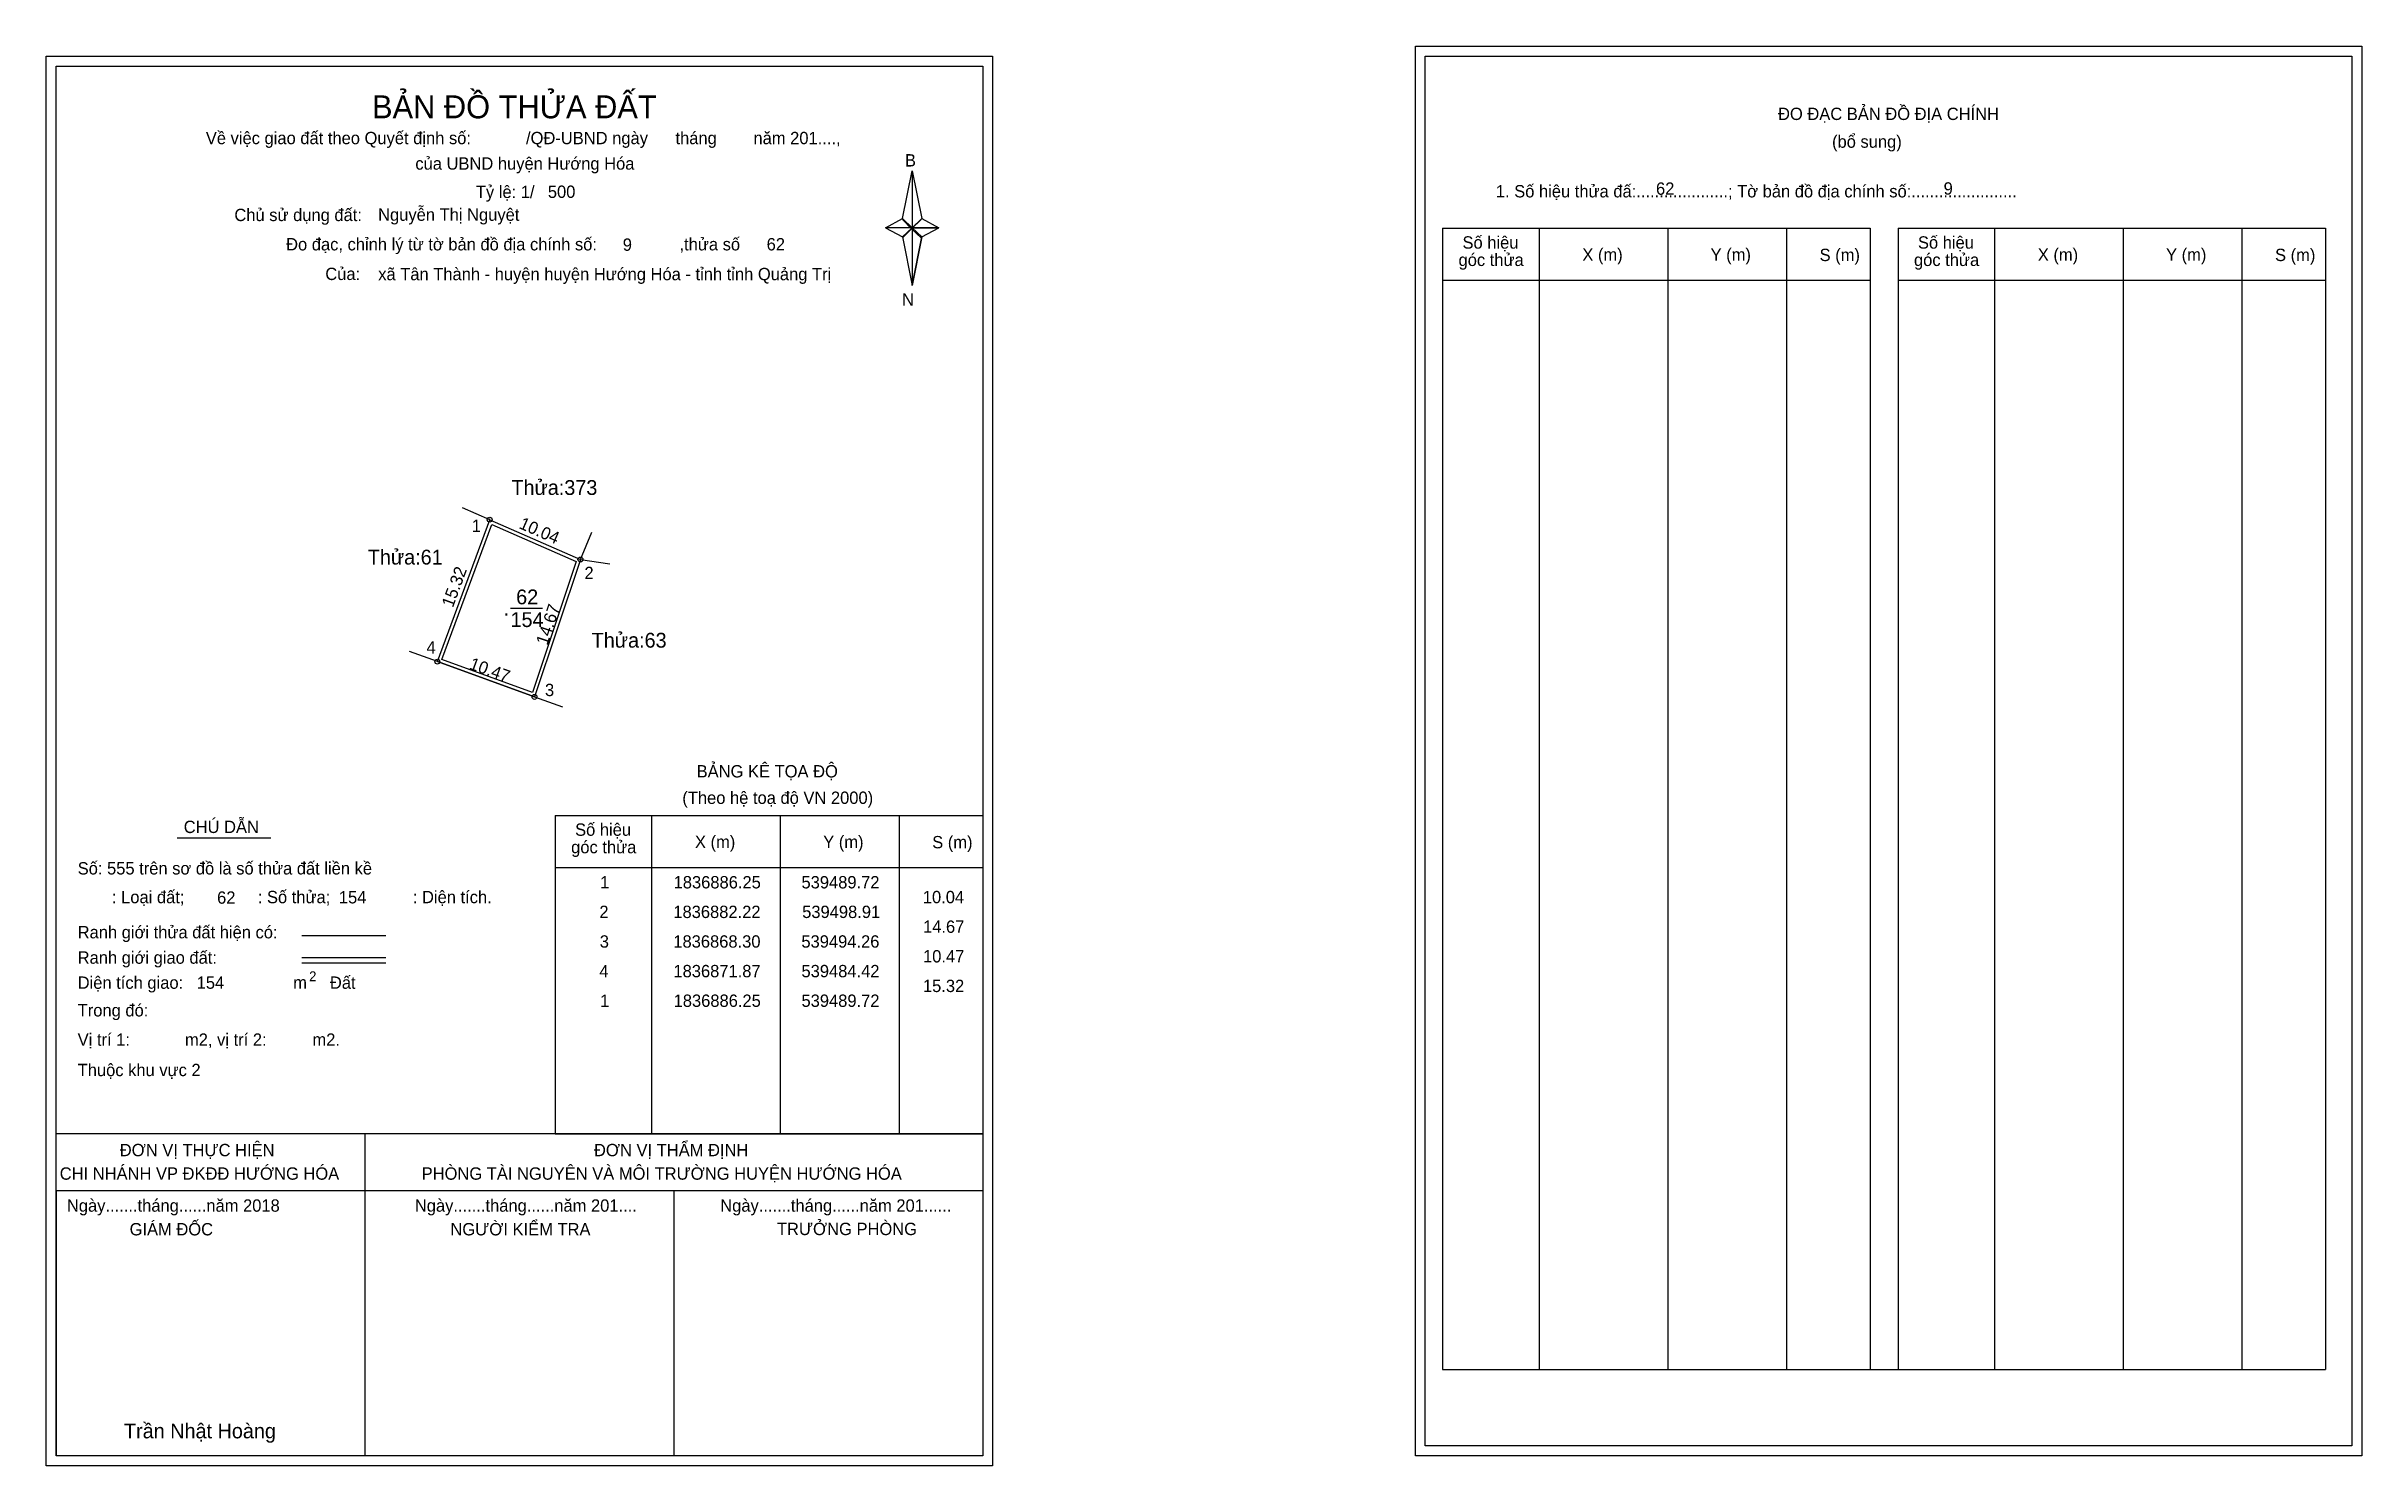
# Model space of a CAD drawing. Extents: x 539445 to 539679, y 1836790 to 1836934.
import ezdxf

# ---------------------------------------------------------------- set-up
doc = ezdxf.new("R2010")
doc.units = 0
for name, color, linetype in [('Level 1', 7, 'Continuous'), ('Level 10', 7, 'Continuous'), ('Level 11', 7, 'Continuous'), ('Level 13', 7, 'Continuous'), ('Level 27', 7, 'Continuous'), ('Level 3', 7, 'Continuous'), ('Level 36', 7, 'Continuous'), ('Level 49', 7, 'Continuous'), ('Level 5', 7, 'Continuous'), ('Level 53', 7, 'Continuous'), ('Level 55', 7, 'Continuous'), ('Level 6', 7, 'Continuous'), ('Level 63', 7, 'Continuous'), ('Level 9', 7, 'Continuous')]:
    doc.layers.add(name, color=color, linetype=linetype)

msp = doc.modelspace()

# ---------------------------------------------------------------- linework, layer by layer
at = {"layer": 'Level 1'}
for p, q in [((539584.47, 1836933.21), (539584.47, 1836933.21)), ((539445.81, 1836932.21), (539445.81, 1836932.21)), ((539531.52, 1836916.77), (539532.51, 1836921.59)), ((539532.51, 1836921.59), (539532.51, 1836915.82)), ((539532.51, 1836921.59), (539533.49, 1836916.77)), ((539529.8, 1836915.82), (539531.52, 1836916.77)), ((539531.52, 1836916.77), (539532.51, 1836915.82)), ((539533.49, 1836916.77), (539532.51, 1836915.82)), ((539532.43, 1836915.71), (539531.52, 1836916.66)), ((539532.51, 1836915.82), (539531.52, 1836914.9)), ((539532.43, 1836915.71), (539531.52, 1836914.79)), ((539531.52, 1836914.79), (539532.43, 1836915.71)), ((539531.52, 1836914.9), (539532.51, 1836909.97)), ((539533.42, 1836916.66), (539532.43, 1836915.71)), ((539532.43, 1836915.71), (539533.42, 1836916.66)), ((539533.42, 1836914.79), (539532.43, 1836915.71)), ((539532.51, 1836915.82), (539532.51, 1836909.97)), ((539532.51, 1836915.82), (539535.21, 1836915.82)), ((539532.51, 1836915.82), (539533.49, 1836914.9)), ((539533.49, 1836914.9), (539532.51, 1836909.97)), ((539533.49, 1836914.9), (539535.21, 1836915.82)), ((539586.24, 1836915.78), (539629.54, 1836915.78)), ((539596.04, 1836800.15), (539596.04, 1836915.78)), ((539609.07, 1836800.15), (539609.07, 1836915.78)), ((539621.06, 1836915.78), (539621.06, 1836800.15)), ((539629.54, 1836915.78), (539629.54, 1836800.15)), ((539632.37, 1836915.78), (539675.67, 1836915.78)), ((539642.16, 1836800.15), (539642.16, 1836915.78)), ((539655.2, 1836800.15), (539655.2, 1836915.78)), ((539667.19, 1836915.78), (539667.19, 1836800.15)), ((539675.67, 1836915.78), (539675.67, 1836800.15)), ((539586.24, 1836910.52), (539629.54, 1836910.52)), ((539632.37, 1836910.52), (539675.67, 1836910.52)), ((539496.36, 1836856.29), (539539.66, 1836856.29)), ((539506.15, 1836824.03), (539506.15, 1836856.29)), ((539519.19, 1836824.03), (539519.19, 1836856.29)), ((539531.18, 1836856.29), (539531.18, 1836824.03)), ((539496.36, 1836851.03), (539539.66, 1836851.03)), ((539470.7, 1836844.14), (539479.21, 1836844.14)), ((539470.7, 1836841.91), (539479.21, 1836841.91)), ((539470.7, 1836841.36), (539479.21, 1836841.36)), ((539499.23, 1836824.03), (539445.81, 1836824.03)), ((539539.66, 1836824.03), (539487.24, 1836824.03)), ((539496.36, 1836824.03), (539539.66, 1836824.03)), ((539539.66, 1836818.26), (539445.81, 1836818.26)), ((539445.81, 1836791.42), (539445.81, 1836818.26)), ((539586.24, 1836800.15), (539675.67, 1836800.15)), ((539678.32, 1836792.42), (539678.32, 1836792.42)), ((539539.66, 1836791.42), (539539.66, 1836791.42))]:
    msp.add_line(p, q, dxfattribs=at)
for points in [[(539531.52, 1836916.77), (539532.51, 1836921.59), (539532.51, 1836915.82)], [(539532.51, 1836915.82), (539533.49, 1836916.77), (539535.21, 1836915.82)], [(539529.8, 1836915.82), (539531.52, 1836914.9), (539532.51, 1836915.82)], [(539532.51, 1836915.82), (539532.51, 1836909.97), (539533.49, 1836914.9)]]:
    msp.add_lwpolyline(points, close=True, dxfattribs=at)
at = {"layer": 'Level 10'}
msp.add_line((539484.42, 1836871.87), (539494.26, 1836868.3), dxfattribs=at)
for points in [[(539484.42, 1836871.87), (539489.72, 1836886.25), (539498.91, 1836882.22), (539494.26, 1836868.3)], [(539484.87, 1836872.08), (539489.92, 1836885.78), (539498.48, 1836882.03), (539494.04, 1836868.75)]]:
    msp.add_lwpolyline(points, close=True, dxfattribs=at)
at = {"layer": 'Level 11'}
for centre in [(539489.72, 1836886.25), (539498.91, 1836882.22), (539484.42, 1836871.87), (539484.42, 1836871.87), (539494.26, 1836868.3)]:
    msp.add_circle(centre, 0.25, dxfattribs=at)
at = {"layer": 'Level 27'}
for p, q in [((539489.72, 1836886.25), (539486.97, 1836887.45)), ((539498.91, 1836882.22), (539500.06, 1836884.99)), ((539498.91, 1836882.22), (539501.88, 1836881.78)), ((539484.42, 1836871.87), (539481.6, 1836872.89)), ((539494.26, 1836868.3), (539497.08, 1836867.28))]:
    msp.add_line(p, q, dxfattribs=at)
at = {"layer": 'Level 3'}
for p, q in [((539586.24, 1836915.78), (539586.24, 1836800.15)), ((539632.37, 1836915.78), (539632.37, 1836800.15)), ((539496.36, 1836856.29), (539496.36, 1836824.03))]:
    msp.add_line(p, q, dxfattribs=at)
at = {"layer": 'Level 5'}
for p, q in [((539458.07, 1836854.02), (539467.54, 1836854.02)), ((539477.09, 1836824.03), (539477.09, 1836791.42)), ((539445.81, 1836818.26), (539445.81, 1836791.42)), ((539445.81, 1836818.26), (539445.81, 1836791.42)), ((539508.38, 1836818.26), (539508.38, 1836791.42))]:
    msp.add_line(p, q, dxfattribs=at)
at = {"layer": 'Level 63'}
for points in [[(539444.81, 1836933.21), (539540.66, 1836933.21), (539540.66, 1836790.42), (539444.81, 1836790.42)], [(539583.48, 1836934.21), (539679.33, 1836934.21), (539679.33, 1836791.42), (539583.48, 1836791.42)], [(539584.48, 1836933.21), (539678.33, 1836933.21), (539678.33, 1836792.42), (539584.48, 1836792.42)], [(539445.81, 1836932.21), (539539.66, 1836932.21), (539539.66, 1836791.42), (539445.81, 1836791.42)]]:
    msp.add_lwpolyline(points, close=True, dxfattribs=at)
at = {"layer": 'Level 9'}
msp.add_line((539491.83, 1836877.28), (539495.08, 1836877.28), dxfattribs=at)

# ---------------------------------------------------------------- texts
at = {"layer": 'Level 1'}
for s, height, p in [('BẢN ĐỒ THỬA ĐẤT', 2.3328, (539477.8, 1836926.91)), ('ĐO ĐẠC BẢN ĐỒ ĐỊA CHÍNH', 1.25, (539620.21, 1836926.74)), ('Về việc giao đất theo Quyết định số:            /QĐ-UBND ngày      tháng        năm 201....,      ', 1.25, (539460.97, 1836924.29)), ('(bổ sung)', 1.25, (539625.68, 1836923.93)), ('của UBND huyện Hướng Hóa', 1.25, (539482.19, 1836921.71)), ('B', 1.25, (539531.78, 1836922.03)), ('1. Số hiệu thửa đấ:....................; Tờ bản đồ địa chính số:.......................', 1.25, (539591.63, 1836918.9)), ('Chủ sử dụng đất:', 1.25, (539463.86, 1836916.5)), ('Đo đạc, chỉnh lý từ tờ bản đồ địa chính số:                  ,thửa số                 ', 1.25, (539469.1, 1836913.53)), ('Số hiệu', 1.25, (539588.25, 1836913.71)), ('Số hiệu', 1.25, (539634.38, 1836913.71)), ('góc thửa', 1.25, (539587.85, 1836911.95)), ('X (m)', 1.25, (539600.39, 1836912.48)), ('Y (m)', 1.25, (539613.38, 1836912.48)), ('S (m)', 1.25, (539624.42, 1836912.45)), ('góc thửa', 1.25, (539633.98, 1836911.95)), ('X (m)', 1.25, (539646.52, 1836912.48)), ('Y (m)', 1.25, (539659.51, 1836912.48)), ('S (m)', 1.25, (539670.55, 1836912.45)), ('Của:', 1.25, (539473.07, 1836910.53)), ('N', 1.25, (539531.48, 1836907.94)), ('BẢNG KÊ TỌA ĐỘ', 1.25, (539510.68, 1836860.14)), ('(Theo hệ toạ độ VN 2000)', 1.25, (539509.23, 1836857.46)), ('CHÚ DẪN', 1.25, (539458.73, 1836854.51)), ('góc thửa', 1.25, (539497.97, 1836852.46)), ('Số hiệu', 1.25, (539498.37, 1836854.23)), ('X (m)', 1.25, (539510.51, 1836852.99)), ('Y (m)', 1.25, (539523.5, 1836852.99)), ('S (m)', 1.25, (539534.54, 1836852.96)), ('Số: 555 trên sơ đồ là số thửa đất liền kề', 1.25, (539447.99, 1836850.31)), (': Loại đất;                : Số thửa;                  : Diện tích.', 1.25, (539451.46, 1836847.4)), ('Ranh giới thửa đất hiện có:', 1.25, (539447.99, 1836843.84)), ('Ranh giới giao đất:', 1.25, (539447.99, 1836841.27)), ('Diện tích giao:                                Đất ', 1.25, (539447.99, 1836838.73)), ('m', 1.25, (539469.82, 1836838.74)), ('2', 1, (539471.43, 1836839.5)), ('Trong đó: ', 1.25, (539447.99, 1836835.93)), ('Vị trí 1:            m2, vị trí 2:          m2.', 1.25, (539447.99, 1836832.96)), ('Thuộc khu vực 2', 1.25, (539447.99, 1836829.88)), ('ĐƠN VỊ THỰC HIỆN', 1.25, (539452.25, 1836821.77)), ('ĐƠN VỊ THẨM ĐỊNH', 1.25, (539500.28, 1836821.77)), ('CHI NHÁNH VP ĐKĐĐ HƯỚNG HÓA', 1.25, (539446.17, 1836819.39)), ('PHÒNG TÀI NGUYÊN VÀ MÔI TRƯỜNG HUYỆN HƯỚNG HÓA', 1.25, (539482.83, 1836819.39)), ('Ngày.......tháng......năm 2018', 1.25, (539446.9, 1836816.15)), ('Ngày.......tháng......năm 201....', 1.25, (539482.14, 1836816.15)), ('Ngày.......tháng......năm 201......', 1.25, (539513.07, 1836816.15)), ('GIÁM ĐỐC', 1.25, (539453.25, 1836813.75)), ('NGƯỜI KIỂM TRA', 1.25, (539485.74, 1836813.75)), ('TRƯỞNG PHÒNG', 1.25, (539518.81, 1836813.78)), ('Trần Nhật Hoàng', 1.5, (539452.68, 1836793.19))]:
    msp.add_text(s, height=height, dxfattribs=at).set_placement(p)
at = {"layer": 'Level 11'}
msp.add_text('Tỷ lệ: 1/', height=1.25, dxfattribs=at).set_placement((539488.32, 1836918.84))
at = {"layer": 'Level 13'}
for s, p in [('62', (539492.4, 1836877.68)), ('154', (539491.83, 1836875.38)), ('.', (539491.13, 1836876.53))]:
    msp.add_text(s, height=1.5, dxfattribs=at).set_placement(p)
at = {"layer": 'Level 36'}
for s, p in [('Thửa:373', (539491.92, 1836888.76)), ('Thửa:61', (539477.37, 1836881.71)), ('Thửa:63', (539500.05, 1836873.29))]:
    msp.add_text(s, height=1.5, dxfattribs=at).set_placement(p)
at = {"layer": 'Level 49'}
for s, rotation, p in [('10.04', 336.3426, (539492.6, 1836885.42)), ('15.32', 69.7727, (539485.99, 1836877.28)), ('14.67', 71.5249, (539495.56, 1836873.46)), ('10.47', 340.086, (539487.56, 1836871.16))]:
    msp.add_text(s, height=1.25, rotation=rotation, dxfattribs=at).set_placement(p)
at = {"layer": 'Level 53'}
for s, p in [('1', (539500.91, 1836848.9)), ('1836886.25', (539508.35, 1836848.9)), ('539489.72', (539521.3, 1836848.9)), ('10.04', (539533.59, 1836847.4)), ('2', (539500.83, 1836845.9)), ('1836882.22', (539508.32, 1836845.9)), ('539498.91', (539521.37, 1836845.9)), ('3', (539500.87, 1836842.9)), ('1836868.30', (539508.32, 1836842.9)), ('539494.26', (539521.29, 1836842.9)), ('14.67', (539533.61, 1836844.4)), ('10.47', (539533.61, 1836841.4)), ('4', (539500.83, 1836839.9)), ('1836871.87', (539508.33, 1836839.9)), ('539484.42', (539521.3, 1836839.9)), ('15.32', (539533.6, 1836838.4)), ('1', (539500.91, 1836836.9)), ('1836886.25', (539508.35, 1836836.9)), ('539489.72', (539521.3, 1836836.9))]:
    msp.add_text(s, height=1.25, dxfattribs=at).set_placement(p)
at = {"layer": 'Level 55'}
for s, height, p in [('373', 0.055, (539489.66, 1836886.19)), ('1', 0.2, (539489.66, 1836886.25)), ('61', 0.055, (539489.68, 1836886.19)), ('61', 0.055, (539489.68, 1836886.19)), ('2', 0.2, (539498.84, 1836882.22)), ('373', 0.055, (539498.85, 1836882.17)), ('63', 0.055, (539498.87, 1836882.17)), ('63', 0.055, (539498.87, 1836882.17)), ('4', 0.2, (539484.35, 1836871.87)), ('61', 0.055, (539484.38, 1836871.81)), ('61', 0.055, (539484.38, 1836871.81)), ('3', 0.2, (539494.2, 1836868.3)), ('63', 0.055, (539494.22, 1836868.25)), ('63', 0.055, (539494.22, 1836868.25))]:
    msp.add_text(s, height=height, dxfattribs=at).set_placement(p)
at = {"layer": 'Level 6'}
for s, p in [('500', (539495.61, 1836918.85)), ('62', (539607.85, 1836919.17)), ('9', (539636.98, 1836919.18)), ('Nguyễn Thị Nguyệt', (539478.42, 1836916.53)), ('9', (539503.2, 1836913.49)), ('62', (539517.77, 1836913.53)), ('xã Tân Thành - huyện huyện Hướng Hóa - tỉnh tỉnh Quảng Trị', (539478.43, 1836910.51)), ('62', (539462.11, 1836847.35)), ('154', (539474.44, 1836847.38)), ('154', (539460.04, 1836838.73))]:
    msp.add_text(s, height=1.25, dxfattribs=at).set_placement(p)
at = {"layer": 'Level 9'}
for s, p in [('1', (539487.9, 1836885)), ('2', (539499.32, 1836880.23)), ('4', (539483.32, 1836872.69)), ('3', (539495.32, 1836868.38))]:
    msp.add_text(s, height=1.25, dxfattribs=at).set_placement(p)

doc.saveas('drawing.dxf')
